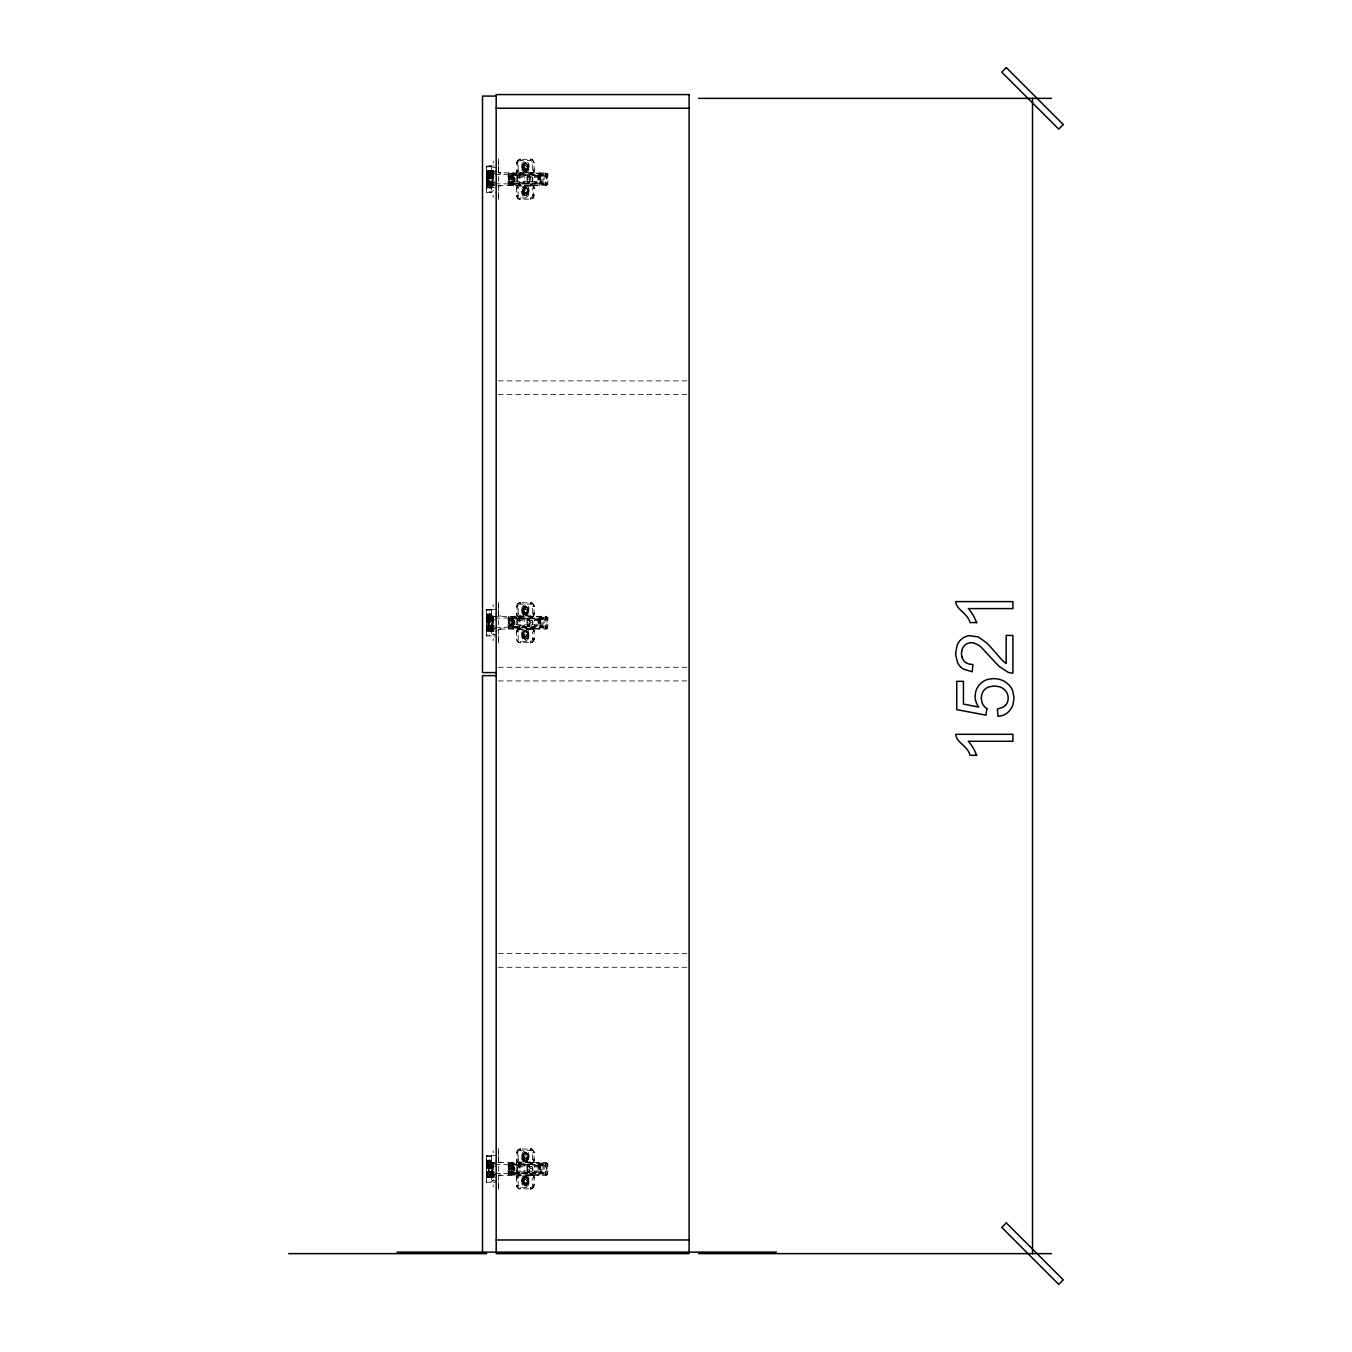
<?xml version="1.0" encoding="UTF-8"?>
<svg xmlns="http://www.w3.org/2000/svg" width="1352" height="1352" viewBox="0 0 1352 1352"><rect width="100%" height="100%" fill="white"/><g stroke="black" fill="none" stroke-linecap="round" stroke-linejoin="round"><path stroke-width="0.75" stroke-dasharray="5 3.75" d="M494.257 1174.871L487.345 1174.533L486.466 1170.545M486.466 1165.762L486.466 1164.444M494.257 628.612L487.345 628.274L486.466 624.269M486.466 619.503L486.466 618.185M494.257 185.173L487.345 184.852L486.466 180.847M486.466 176.081L486.466 174.746M489.475 1176.172L487.818 1176.172L487.683 1174.516M487.683 1171.153C488.748 1180.617 491.08 1166.556 489.17 1163.328L496.184 1163.328M487.683 1165.272L489.204 1163.328M494.257 1163.024L488.444 1163.024A2.231 1.893 0 0 0 486.585 1164.985L487.7 1162.906M489.475 629.897L487.818 629.897L487.683 628.241M487.683 624.894L488.63 628.19L496.184 628.308M487.683 618.996L489.204 617.053A1.741 1.453 -0.8 0 0 488.478 617.239L489.204 628.308L487.92 627.582M488.41 616.58A2.231 1.893 0 0 0 486.585 618.709L487.7 616.63M487.683 184.818C486.619 188.148 492.162 189.364 491.891 185.562M487.683 181.455L487.802 183.94L489.204 184.869M487.683 175.574L489.204 173.631A1.741 1.453 0 0 0 488.461 173.8L488.478 173.816M494.257 173.326L488.444 173.326A2.231 1.825 -7.3 0 0 486.585 175.287L488.68 171.67L497.215 171.586M489.593 1175.733L489.593 1174.871M489.593 1163.024L489.965 1160.219M489.593 629.457L489.593 628.612M489.593 616.563L489.542 613.943L487.717 616.039L487.7 629.897M489.593 185.562C491.621 189.432 487.649 188.3 489.999 185.376M489.593 172.904L489.593 172.042M490.353 172.887L490.353 185.613M490.353 616.326L490.353 629.035M490.353 1162.585L490.353 1175.311M492.145 1174.482L491.891 1168.956M492.145 628.207L491.891 622.68M492.145 184.785L491.891 179.258M493.041 1165.272L493.041 1163.43L493.041 1174.482M493.041 618.996L493.041 617.154L493.041 628.207M493.041 175.574L493.041 173.732L493.041 184.785M498.618 1182.172L498.567 1190.115L498.618 1174.499M498.618 1155.74L498.618 1163.413L498.618 1148.068M498.618 1154.912L498.618 1151.279M498.618 635.896L498.567 643.839L498.618 628.224M498.618 609.465L498.618 617.137L498.618 601.792M498.618 608.653L498.618 605.02M498.618 192.474L498.567 200.417L498.618 184.801M498.618 166.042L498.618 173.715L498.618 158.37M498.618 165.214L498.618 161.581M516.667 1179.265C515.061 1170.055 538.028 1172.86 532.671 1178.065A2.315 2.315 0 0 0 530.339 1175.75L520.469 1175.75A2.315 2.315 0 0 0 518.154 1178.065L518.154 1185.282A2.315 2.315 0 0 0 520.469 1187.597L530.339 1187.597A2.315 2.315 0 0 0 532.671 1185.282L532.671 1178.065M516.667 1153.814L517.275 1150.569L519.405 1148.98L531.928 1149.166L534.108 1152.073L534.141 1162.872L539.718 1162.872L540.986 1166.861L509.467 1166.861L509.467 1164.765L542.524 1164.579L542.524 1163.633M516.667 632.99C515.061 623.796 538.028 626.601 532.671 631.79A2.315 2.315 0 0 0 530.339 629.474L520.469 629.474A2.315 2.315 0 0 0 518.154 631.79L518.154 639.006A2.315 2.315 0 0 0 520.469 641.321L530.339 641.321A2.315 2.315 0 0 0 532.671 639.006L532.671 631.79M516.667 607.555L517.275 604.293L519.405 602.705L531.928 602.891L534.108 605.814L534.141 616.596L539.718 616.596L540.986 620.585L509.467 620.585L509.467 618.506L540.986 618.506M516.667 189.567C515.298 180.12 537.606 183.348 532.671 188.367A2.315 2.315 0 0 0 530.339 186.052L520.469 186.052A2.315 2.315 0 0 0 518.154 188.367L518.154 195.584A2.315 2.315 0 0 0 520.469 197.899L530.339 197.899A2.315 2.315 0 0 0 532.671 195.584L532.671 188.367M516.667 164.133L517.275 160.871L519.405 159.282L531.928 159.468L534.108 162.375L534.141 173.174L539.718 173.174L540.986 177.163L509.467 177.163L509.467 175.084L540.986 175.084M523.325 1182.78L524.103 1185.011L521.99 1183.372L521.99 1178.826A3.414 3.414 0 0 1 523.917 1175.75L523.849 1177.44M523.325 1179.417L524.711 1176.848M523.325 1158.478L523.782 1160.371L521.99 1159.07L521.99 1154.524A3.414 3.414 0 0 1 525.404 1151.093A3.414 3.414 0 0 1 528.835 1154.524L528.835 1159.07A3.414 3.414 0 0 1 526.908 1162.145L526.367 1161.03M523.325 1155.115L524.677 1152.563M523.325 636.522L524.103 638.752L521.99 637.113L521.99 632.55A3.414 3.414 0 0 1 523.917 629.474L523.849 631.164M523.325 633.158L523.359 632.144M523.325 612.202L523.782 614.112L521.99 612.811L521.99 608.248A3.414 3.414 0 0 1 525.404 604.834A3.414 3.414 0 0 1 528.835 608.248L528.835 612.811A3.414 3.414 0 0 1 526.908 615.887L526.367 614.771M523.325 608.839L523.359 607.842M523.325 193.082L524.677 195.634M523.325 189.719L523.782 187.827L523.325 190.328M523.325 168.78L524.677 171.332L523.849 170.758M523.325 165.417L524.103 163.186L523.325 166.009M527.5 1182.78L525.81 1185.434L523.359 1183.794M527.5 1179.417L526.097 1176.848L527.5 1180.009M527.5 1158.478L526.097 1161.047L523.359 1159.475M527.5 1155.115C524.779 1151.143 526.401 1151.786 527.5 1155.707M527.5 636.522L527.263 638.076L528.835 637.113L528.835 632.55A3.414 3.414 0 0 0 526.908 629.474L526.351 630.623M527.5 633.158L526.097 630.59L527.5 633.75M527.5 612.202C528.683 614.247 523.934 615.346 526.215 614.737M527.5 608.839L526.705 606.609L527.5 609.448M527.5 193.082C526.57 196.277 524.153 196.141 528.835 193.691L528.835 189.128A3.414 3.414 0 0 0 526.908 186.052L526.367 187.167M527.5 189.719L526.097 187.151L523.359 188.722M527.5 168.78L526.097 171.349L528.835 169.372L528.835 164.826A3.414 3.414 0 0 0 525.404 161.412A3.414 3.414 0 0 0 521.99 164.826L521.99 169.372A3.414 3.414 0 0 0 523.917 172.448L524.711 171.349M527.5 165.417L525.81 162.781L523.359 164.42M534.141 1184.082L533.55 1187.326L531.42 1188.915L518.898 1188.729L516.717 1185.822L516.667 1174.263L513.642 1174.263M518.154 1159.83L518.154 1152.614A2.315 2.315 0 0 1 520.469 1150.298L530.339 1150.298A2.315 2.315 0 0 1 532.671 1152.614L532.671 1159.83A2.315 2.315 0 0 1 530.339 1162.145L520.469 1162.145A2.315 2.315 0 0 1 518.154 1159.83C513.473 1165.002 535.493 1167.993 534.141 1158.63M534.141 637.806L533.55 641.068L531.42 642.656L518.898 642.47L516.717 639.547L516.667 628.004L513.642 628.004M518.154 613.571L518.154 606.355A2.315 2.315 0 0 1 520.469 604.04L530.339 604.04A2.315 2.315 0 0 1 532.671 606.355L532.671 613.571A2.315 2.315 0 0 1 530.339 615.887L520.469 615.887A2.315 2.315 0 0 1 518.154 613.571C513.49 618.793 535.493 621.717 534.141 612.371M534.141 194.384L533.55 197.645L531.42 199.234L518.898 199.031L516.717 196.124L516.667 184.565L513.642 184.565M518.154 170.132L518.154 162.916A2.315 2.315 0 0 1 520.469 160.601L530.339 160.601A2.315 2.315 0 0 1 532.671 162.916L532.671 170.132A2.315 2.315 0 0 1 530.339 172.448L520.469 172.448A2.315 2.315 0 0 1 518.154 170.132C513.337 175.253 535.51 178.329 534.141 168.932M538.012 1165.12L538.012 1173.13M538.012 618.844L538.012 626.855M538.012 175.422L538.012 183.433M538.755 1166.032L538.755 1164.579L538.755 1173.316L542.524 1173.316L542.524 1174.263M538.755 619.774L538.755 618.32L542.524 618.32L542.524 617.357M538.755 176.335L538.755 174.881L542.524 174.881L542.524 173.935M546.715 185.224L490.1 185.562M498.364 1175.311L546.715 1175.311L546.715 1173.181M546.715 626.922L546.715 629.035L498.364 629.035M546.715 183.5L546.715 185.613L546.715 172.887L498.364 172.887M546.715 1173.874L546.715 1174.922M547.78 1165.407L547.78 1163.633L547.78 1174.263M547.78 619.132L547.78 617.357L547.78 628.004M547.78 175.709L547.78 173.935L547.78 184.565M546.715 628.849L546.715 616.326L490.1 616.377L490.928 614.788L489.796 614.011L489.204 630.353L497.215 630.353M487.7 1176.172C485.622 1179.704 486.382 1151.397 491.891 1162.652M493.429 177.856L493.463 176.487L493.463 182.03L493.429 180.644M493.429 621.295L493.463 619.909L493.463 625.452L493.429 624.066M493.429 1167.553L493.463 1166.168L493.463 1171.728L493.429 1170.342M491.875 175.76L491.79 173.631L493.024 174.645M490.015 626.179L490.015 628.308L489.999 617.053M490.015 1172.438L490.015 1174.567L489.999 1163.328M493.024 1173.57L491.739 1174.601L491.875 1172.438M523.697 167.107L525.218 165.4L527.077 166.719A1.707 1.707 0 0 1 527.077 167.479L525.793 167.479L525.793 168.763A1.707 1.707 0 0 1 525.032 168.763L525.032 167.479L523.714 167.293M523.697 610.529L525.218 608.822L527.077 610.141A1.707 1.707 0 0 1 527.077 610.901L525.793 610.901L525.793 612.186A1.707 1.707 0 0 1 525.032 612.186L523.714 610.327M523.697 1181.192L525.151 1179.417L527.077 1180.718A1.707 1.707 0 0 1 527.077 1181.479L525.793 1181.479L525.793 1182.763A1.707 1.707 0 0 1 525.032 1182.763L523.714 1180.904M490.015 173.326L491.029 170.808L493.429 170.521M491.824 174.695L491.875 173.631L491.891 184.869L493.024 183.872M491.891 173.326C492.246 167.665 491.672 175.506 493.277 170.521M493.429 631.401L491.029 631.114L490.015 628.612M489.999 1175.057L491.029 1177.389L493.429 1177.677M521.804 167.107C531.15 153.08 529.68 181.371 522.176 167.107M521.804 191.409C531.252 177.399 529.578 205.673 522.176 191.409M522.193 612.169C524.475 595.117 535.696 621.954 521.99 611.679M522.193 636.471C524.475 619.419 535.696 646.256 521.99 635.981M528.632 1155.166C526.165 1172.268 515.349 1145.262 528.835 1155.639M521.804 1181.107C530.964 1167.097 529.747 1195.354 522.176 1181.107M494.257 187.387L488.444 187.387L488.444 171.129L486.466 173.107A2.129 1.859 -6.4 0 1 488.427 171.062L494.257 171.129M518.154 188.367L516.751 187.624M494.257 630.809L488.444 630.809L488.444 614.552L486.466 616.529A2.129 1.859 -6.4 0 1 488.427 614.484L494.257 614.552M534.074 170.876L532.671 170.132M518.154 631.79L516.734 631.79L517.596 629.305M532.671 613.571L534.074 613.571L533.499 615.684M494.257 1177.068L488.444 1177.068L488.444 1160.827L486.466 1162.788A2.129 1.859 -6.4 0 1 488.427 1160.76L494.257 1160.827M518.154 1178.065L516.734 1178.065L517.596 1175.581M532.671 1159.83L534.074 1159.83L533.499 1161.943M489.475 1162.652C484.219 1163.176 492.821 1158.478 493.21 1161.284M486.517 618.287L486.94 617.442A2.501 2.096 0 0 1 487.362 617.036A2.011 1.994 90 0 1 488.444 616.749C482.732 620.483 491.57 613.2 494.257 616.749M523.376 607.792L523.325 609.448M523.376 632.094L523.325 633.75M528.835 612.811L526.57 614.535M523.376 1154.016L523.325 1155.707M524.255 1177.085L523.325 1180.009M528.835 1159.07L526.57 1160.81M526.351 1176.899L526.908 1175.75A3.414 3.414 0 0 1 528.835 1178.826L528.835 1183.372L527.348 1184.183M488.004 174.205L488.697 184.785L487.683 183.348M487.683 618.574L488.478 617.239M487.683 1164.849L488.613 1163.447L489.204 1174.567A1.741 1.453 0 0 1 488.461 1174.398L489.204 1174.567M488.478 171.755A1.741 1.453 -0.8 0 1 489.187 171.501C485.368 172.245 490.522 178.227 489.204 186.931L493.21 186.931M487.683 175.152L487.92 184.159M488.461 1161.436A1.741 1.453 0.8 0 1 489.187 1161.199C486.416 1160.489 489.475 1168.28 489.204 1176.612L497.215 1176.612M493.277 631.418L493.48 629.119M486.619 174.543L488.444 173.326A2.011 1.994 -90 0 0 487.396 173.631L486.517 174.864L486.94 174.019A2.501 2.096 -0.1 0 1 487.362 173.614L487.683 173.478M523.748 191.021L525.032 193.066L527.077 191.781A1.707 1.707 0 0 0 527.077 191.021L525.793 191.021L525.793 189.736A1.707 1.707 0 0 0 525.032 189.736L525.032 191.021L523.748 191.021A1.707 1.707 0 0 0 523.748 191.781M488.292 1163.024L486.466 1165.002L488.444 1163.024A2.011 1.994 90 0 0 487.396 1163.328L486.534 1163.328M487.683 1162.788L489.204 1161.284M523.748 634.46L525.793 636.505L527.111 634.832L525.793 633.158A1.707 1.707 0 0 0 525.032 633.158L525.032 634.46L523.748 634.46A1.707 1.707 0 0 0 523.748 635.22M523.748 1156.416L525.032 1158.461L527.077 1157.177A1.707 1.707 0 0 0 527.077 1156.416L525.793 1156.416L525.793 1155.132A1.707 1.707 0 0 0 525.032 1155.132L525.032 1156.416L523.748 1156.416A1.707 1.707 0 0 0 523.748 1157.177M527.432 194.181L526.604 195.398L527.348 194.485M521.838 609.955L522.193 608.89M521.838 634.274L522.193 633.192M521.838 1180.533L522.193 1179.468M528.97 1157.363L528.632 1158.427M528.97 1181.665L528.632 1182.746M486.619 1164.241L486.94 1163.7A2.501 2.096 0 0 1 487.362 1163.312L494.055 1163.43M486.5 172.701L487.176 171.586A1.977 1.977 0 0 1 488.444 171.129M486.5 616.14L487.176 615.008A1.977 1.977 0 0 1 488.444 614.552M486.5 1162.399L487.176 1161.284A1.977 1.977 0 0 1 488.444 1160.827M527.348 637.907L525.151 639.192L523.359 637.519M509.197 178.143L509.67 177.349M514.774 180.374L514.639 180.644M517.309 604.243L516.667 617.357L513.642 617.357M517.596 1150.129L516.667 1163.633L513.642 1163.633M490.827 1161.655C487.582 1159.577 490.708 1162.145 489.999 1163.024M492.618 1177.305C492.179 1173.604 490.252 1179.028 493.497 1177.389M487.92 617.779L487.683 626.787M487.92 1164.038L488.478 1174.381M489.542 613.943L488.765 615.38L490.286 615.819M490.168 1161.655L489.542 1160.202M517.309 160.82L516.667 173.935L513.642 173.935M533.499 197.696L534.141 185.325L539.718 185.325L540.986 181.337L509.467 181.337L509.467 183.433L540.986 183.433M523.528 163.913L525.658 162.747M523.528 188.215L524.103 187.506M491.537 629.812C492.905 633.75 491.537 628.004 492.922 629.728M524.255 630.809L523.477 631.756L524.711 630.59M491.891 1175.26L493.395 1175.784L493.277 1177.693M490.134 615.836C489.103 615.87 485.385 614.957 493.21 615.008M523.477 607.454L524.677 606.288M517.596 603.871L520.469 602.553A3.802 3.802 0 0 0 516.667 606.355L518.154 606.355M533.212 616.056L532.401 616.765M533.212 1162.314L532.401 1163.024M491.537 1176.088L492.855 1176.088M517.275 160.871L520.469 159.13A3.802 3.802 0 0 0 516.667 162.916L518.154 162.916M517.275 186.322L520.469 184.565L520.469 186.052M533.55 172.194L532.84 173.005M533.55 197.645L530.339 199.386L530.339 197.899M517.275 629.745L518.424 628.596M517.275 1150.569L520.469 1148.828A3.802 3.802 0 0 0 516.667 1152.614L518.154 1152.614M517.275 1176.003L518.424 1174.871M488.461 615.177A1.741 1.453 0.8 0 1 489.187 614.923L487.683 616.529L489.475 616.377M523.849 606.862L525.877 606.22L527.466 607.842M523.849 1153.138L525.81 1152.462M526.722 171.011C528.97 168.189 525.049 173.546 523.782 170.673M523.782 631.249C525.032 628.274 528.987 633.767 526.722 630.928M523.782 1177.524C525.032 1174.533 528.987 1180.043 526.722 1177.186M509.873 620.534L513.659 620.162L511.749 619.672M486.94 174.019L487.362 184.785L488.444 185.173A2.231 1.893 0 0 1 486.585 183.213L488.292 185.173M486.94 617.442L487.362 628.207L488.444 628.612A2.231 1.825 7.3 0 1 486.585 626.652L488.444 628.612A2.011 1.994 90 0 1 487.396 628.308L486.619 629.593L488.444 630.809A2.129 1.859 6.4 0 1 486.551 628.832L487.041 630.235M486.94 1163.7L487.396 1174.482L488.444 1174.871A2.231 1.825 7.3 0 1 486.585 1172.911L488.444 1174.871A2.011 1.994 90 0 1 487.396 1174.567L486.517 1173.333L486.94 1174.195A2.501 2.096 0.1 0 0 487.362 1174.584L486.94 1174.195M493.024 627.294L491.824 628.274L491.875 626.179M524.255 606.507L527.348 607.454M524.255 1152.783L524.998 1152.462M532.401 642.2L534.074 639.75L534.141 628.764L539.718 628.764L540.986 624.776L509.467 624.776L509.467 626.855L542.524 627.041L542.524 628.004M532.401 1188.476L534.074 1186.025L534.141 1175.023L539.718 1175.023L540.986 1171.035L509.467 1171.035L509.467 1173.13L540.986 1173.13M510.363 1166.421L513.659 1166.438L511.749 1165.931M532.451 173.293L530.339 173.935L530.339 172.448M532.451 642.166L530.339 642.808L530.339 641.321M532.451 1188.442L530.339 1189.084A3.802 3.802 0 0 0 534.141 1185.282L532.671 1185.282M526.148 171.332L524.61 171.315M524.948 162.781L525.877 162.781M525.81 195.736L523.849 195.077M523.477 637.907L525.658 639.192M521.99 1159.07A3.414 3.414 0 0 0 523.917 1162.145L523.934 1160.557L526.215 1160.996M523.477 1184.183L525.658 1185.451M524.61 630.623L526.215 630.623M524.61 1176.899L526.215 1176.899M524.948 606.22L525.877 606.22M524.948 630.522L525.641 630.471M525.81 639.158L524.998 639.158M525.81 1161.114L525.168 1161.148M524.948 1176.781L525.641 1176.747M525.81 1185.434L524.998 1185.434M526.215 187.201L523.917 186.052A3.414 3.414 0 0 0 521.99 189.128L521.99 193.691A3.414 3.414 0 0 0 525.404 197.105A3.414 3.414 0 0 0 528.835 193.691M487.007 175.354L494.257 175.253M487.007 618.777L494.257 618.675M487.007 1165.052L494.257 1164.951M525.641 171.451L524.998 171.434M525.168 187.049L525.877 187.1M487.024 175.878L494.257 175.811M487.024 619.317L494.257 619.233M487.024 1165.576L494.257 1165.492M529.494 181.692L529.443 181.692A2.467 2.467 0 0 0 530.187 181.692L530.187 181.692A2.467 2.467 0 0 1 529.494 181.692L529.443 179.63L527.381 179.63A2.467 2.467 0 0 1 527.381 178.87L529.494 178.87L529.747 176.791L530.254 178.87L532.299 178.87A2.467 2.467 0 0 1 532.316 179.63L530.187 179.63L530.018 181.709M512.391 622.309L512.323 620.247A2.467 2.467 0 0 0 511.58 620.247L512.391 620.247M529.494 625.114L529.443 625.114A2.467 2.467 0 0 0 530.187 625.114L530.187 625.114A2.467 2.467 0 0 1 529.494 625.114L529.443 623.052L527.381 623.052A2.467 2.467 0 0 1 527.381 622.292L529.494 622.309L529.866 620.213L530.187 622.309L532.299 622.309A2.467 2.467 0 0 1 532.316 623.069L530.187 623.052L529.747 625.148M512.391 623.052L512.391 625.114M512.154 625.148L512.34 625.114A2.467 2.467 0 0 1 511.58 625.114L511.631 623.052L509.518 623.052A2.467 2.467 0 0 1 509.518 622.292L511.631 622.309L511.58 620.247M512.323 1168.567L514.436 1168.567A2.467 2.467 0 0 1 514.385 1169.328L512.323 1169.328L512.138 1171.407L511.58 1169.328L509.518 1169.328A2.467 2.467 0 0 1 509.518 1168.567L511.631 1168.567L512.391 1166.506M512.154 1166.489L512.205 1166.489A2.467 2.467 0 0 0 511.58 1166.523L512.391 1168.567M529.494 1166.506L530.187 1168.567L532.299 1168.567A2.467 2.467 0 0 1 532.316 1169.328L530.187 1169.328L530.254 1171.39A2.467 2.467 0 0 1 529.494 1171.373L529.443 1169.328L527.381 1169.328A2.467 2.467 0 0 1 527.381 1168.567L529.494 1168.567L529.494 1166.506A2.467 2.467 0 0 1 530.187 1166.523A2.467 2.467 0 0 0 529.494 1166.523L530.018 1166.489M512.154 1171.407L512.205 1171.407A2.467 2.467 0 0 1 511.58 1171.373L512.34 1171.39M525.81 614.856L523.359 613.216M530.339 615.887L531.082 617.289M519.726 628.072L520.469 629.474M530.339 1162.145L531.082 1163.565M519.726 1174.33L520.469 1175.75M493.598 172.38L491.925 172.701M488.545 175.354L493.21 175.321M486.534 166.904L491.351 166.651A18.404 10.562 90 0 1 492.5 167.31A6.405 3.667 90 0 1 493.565 168.375M486.534 610.327L491.351 610.073A18.404 10.562 90 0 1 492.5 610.732A6.523 3.752 -90 0 1 493.565 611.797M486.534 1156.585L491.351 1156.349A18.404 10.562 90 0 1 492.5 1157.008A6.523 3.752 -90 0 1 493.565 1158.072M529.883 176.791L529.68 176.791A2.467 2.467 0 0 1 530.254 176.825A2.467 2.467 0 0 0 529.443 176.825L529.494 176.808M491.368 166.042L486.534 166.059L486.534 192.474L491.368 192.474M491.368 609.465L486.534 609.482L486.534 635.896L491.368 635.896M491.368 1155.723L486.534 1155.757L486.534 1182.172L491.368 1182.172M518.83 618.506L514.47 618.523L514.47 616.326M518.83 1164.765L514.47 1164.782L514.47 1162.585M532.671 162.916L534.074 162.189L532.401 159.722M521.99 164.826L523.224 164.826A2.096 2.096 0 0 1 525.404 162.73A2.096 2.096 0 0 1 527.5 164.826L528.835 164.826M494.207 165.958L486.314 165.958L486.314 192.542L496.184 192.542M528.632 167.107A3.228 3.228 0 0 0 523.799 164.302A3.228 3.228 0 0 0 523.799 169.896A3.228 3.228 0 0 0 528.632 167.107L529.021 167.107A3.6 3.6 0 0 0 523.613 163.981A3.6 3.6 0 0 0 523.613 170.234A3.6 3.6 0 0 0 529.021 167.107M492.5 167.31L496.184 167.31M521.99 169.372L523.224 169.372A2.096 2.096 0 0 0 525.404 171.467A2.096 2.096 0 0 0 527.5 169.372M486.534 170.589L496.184 170.589M492.618 170.91L493.497 170.808M489.475 172.042L487.818 172.042L487.7 185.562L489.204 186.931A1.741 1.453 -0.8 0 1 488.461 186.762L487.751 185.883L488.478 186.745M491.537 172.126L492.922 172.211M498.533 172.515L500.95 172.515M533.871 172.515L531.302 172.887M490.117 172.955L495.998 172.887M493.497 173.09L491.57 172.887M486.534 173.631L496.184 173.631M547.644 173.935L542.304 173.935L542.304 174.881M495.085 174.645L546.715 174.645M519.506 175.084L514.47 175.084L514.47 172.887M546.715 175.473L508.098 175.473L508.098 183.027L546.715 183.027M538.028 176.199L534.513 176.199L534.513 182.3L538.028 182.3M541.628 176.199L543.031 176.199M545.515 176.199L544.112 176.199L544.112 182.3L545.515 182.3M493.987 176.487L491.3 176.487L491.418 182.03L496.184 182.03M512.323 178.87L514.436 178.87A2.467 2.467 0 0 1 514.385 179.63L512.323 179.63L511.884 181.726L511.631 179.63L509.518 179.63A2.467 2.467 0 0 1 509.518 178.87L511.631 178.87L511.631 176.808A2.467 2.467 0 0 1 512.323 176.825L512.391 176.808M508.943 179.258L508.994 179.258A3.025 3.025 90 0 1 511.952 176.233A3.025 3.025 90 0 1 514.977 179.258L515.028 179.258M524.238 182.317L517.022 182.317L517.022 176.199L524.238 176.199L524.187 182.317M541.628 182.3L543.031 182.3L543.014 176.199M494.257 182.706L487.024 182.621M493.21 183.179L488.647 183.162M494.257 183.247L487.007 183.162M519.506 183.433L514.47 183.416L514.47 185.613M495.085 183.872L546.715 183.872M547.644 184.565L542.304 184.565L542.304 183.619M496.184 184.869L486.534 184.869L488.444 187.387A2.129 1.859 6.4 0 1 486.551 185.41L487.176 186.931A1.977 1.977 0 0 0 488.444 187.387M489.475 185.562L487.683 185.562L488.123 186.475M491.925 185.799L493.497 185.799M498.533 186.001L500.95 186.001M533.871 186.001L531.302 185.613M486.534 186.931L487.176 184.869M486.534 187.911L496.184 187.911M521.99 189.128L523.224 189.128A2.096 2.096 0 0 1 525.404 187.032A2.096 2.096 0 0 1 527.5 189.128L528.835 189.128M528.632 191.409A3.228 3.228 0 0 0 523.799 188.604A3.228 3.228 0 0 0 523.799 194.198A3.228 3.228 0 0 0 528.632 191.409L529.021 191.409A3.6 3.6 0 0 1 523.613 194.536A3.6 3.6 0 0 1 523.613 188.283A3.6 3.6 0 0 1 529.021 191.409M521.99 193.691L523.224 193.691A2.096 2.096 0 0 0 525.404 195.77A2.096 2.096 0 0 0 527.5 193.691M517.596 198.068L516.667 195.584L518.154 195.584M532.671 195.584L534.074 195.584A3.802 3.802 0 0 1 530.339 199.386M498.28 380.909L686.833 380.909M498.28 394.581L686.833 394.581M532.671 606.355L534.074 606.355L533.499 604.243M521.99 608.248L523.224 608.248A2.096 2.096 0 0 1 525.404 606.152A2.096 2.096 0 0 1 527.5 608.248L528.835 608.248M496.184 609.397L486.314 609.397L486.314 635.964L496.184 635.964M486.534 614.028L496.184 614.028M498.533 615.937L500.95 615.937M533.871 615.937L531.302 616.326M493.497 616.512L491.57 616.326M486.534 617.053L496.184 617.053M547.644 617.357L542.304 617.357L542.304 618.32M495.085 618.067L546.715 618.067M546.715 618.895L508.098 618.895L508.098 626.466L546.715 626.466M490.117 619.182L491.773 619.182M538.028 619.638L534.513 619.638L534.513 625.722L538.028 625.722M541.628 619.638L543.031 619.638M545.515 619.638L544.112 619.638L544.129 625.722L545.515 625.722M496.184 619.909L491.3 619.909L491.418 625.452L493.987 625.452M529.443 620.247L529.494 620.247A2.467 2.467 0 0 1 530.187 620.247A2.467 2.467 0 0 0 529.494 620.247L530.018 620.213M512.323 622.309L514.436 622.309A2.467 2.467 0 0 1 514.385 623.069L512.323 623.052M524.238 625.739L517.022 625.739L517.022 619.622L524.238 619.622L524.187 625.739M541.628 625.722L543.031 625.722L543.014 619.638M494.257 626.128L487.024 626.044M494.257 626.686L487.007 626.584M495.085 627.294L546.715 627.294M494.055 628.207C492.55 630.336 484.168 625.959 487.396 628.308A2.501 2.096 0.1 0 1 486.973 627.953M547.644 628.004L542.304 628.004L542.304 627.041M490.117 628.984L495.998 629.035M491.891 628.984L493.497 629.238M498.533 629.424L500.95 629.424M533.871 629.424L531.302 629.035M486.534 630.353L487.176 630.353A1.977 1.977 0 0 0 488.444 630.809M492.567 631.13L493.497 631.13M486.534 631.333L496.184 631.333M521.99 632.55L523.224 632.55A2.096 2.096 0 0 1 525.404 630.471A2.096 2.096 0 0 1 527.5 632.55L528.835 632.55M491.351 628.612L491.351 635.288A18.404 10.562 -90 0 0 492.5 634.629L496.184 634.629M528.632 634.832A3.228 3.228 0 0 0 523.799 632.043A3.228 3.228 0 0 0 523.799 637.637A3.228 3.228 0 0 0 528.632 634.832L529.021 634.832M520.469 641.321L520.469 642.741L517.782 641.693L516.667 639.006L518.154 639.006M532.671 639.006L534.074 639.006A3.802 3.802 0 0 1 530.339 642.808M498.28 667.263L686.833 667.263M498.28 680.935L686.833 680.935M498.28 953.616L686.833 953.616M498.28 967.288L686.833 967.288M532.671 1152.614L534.074 1152.614L533.499 1150.501M521.99 1154.524L523.224 1154.524A2.096 2.096 0 0 1 525.404 1152.428A2.096 2.096 0 0 1 527.5 1154.524L528.835 1154.524M496.184 1155.656L486.314 1155.656L486.314 1182.239L496.184 1182.239M528.632 1156.788A3.228 3.228 0 0 0 523.799 1154A3.228 3.228 0 0 0 523.799 1159.593A3.228 3.228 0 0 0 528.632 1156.788L529.021 1156.788M486.534 1160.286L496.184 1160.286M498.533 1162.213L500.95 1162.213M533.871 1162.213L531.302 1162.585M491.925 1162.399L493.497 1162.399M490.1 1162.652L546.715 1162.585L546.715 1175.311M547.644 1163.633L542.304 1163.633L542.304 1164.579M495.085 1164.342L546.715 1164.342M546.715 1165.17L508.098 1165.17L508.098 1172.725L546.715 1172.725M524.238 1165.897L517.022 1165.897L517.022 1171.998L524.238 1171.998L524.187 1165.897M538.028 1165.897L534.513 1165.897L534.513 1171.998L538.028 1171.998M541.628 1165.897L543.031 1165.897L543.014 1171.998M545.515 1165.897L544.112 1165.897L544.129 1171.998L545.515 1171.998M496.184 1166.168L491.3 1166.168L491.418 1171.728L493.987 1171.728M529.443 1171.39L529.494 1171.39A2.467 2.467 0 0 0 530.187 1171.373M541.628 1171.998L543.031 1171.998M494.257 1172.404L487.024 1172.319M494.257 1172.944L487.007 1172.843M495.085 1173.57L546.715 1173.57M547.644 1174.263L542.304 1174.263L542.304 1173.316M496.184 1174.567L486.534 1174.567L488.444 1177.068A2.129 1.859 6.4 0 1 486.551 1175.108L487.041 1176.493M493.497 1175.125L491.57 1175.311M490.117 1175.26L495.998 1175.311M491.925 1175.496L493.598 1175.834M498.533 1175.682L500.95 1175.682M533.871 1175.682L531.302 1175.311M486.534 1176.612L487.176 1176.612A1.977 1.977 0 0 0 488.444 1177.068M486.534 1177.609L496.184 1177.609M521.99 1178.826L523.224 1178.826A2.096 2.096 0 0 1 525.404 1176.73A2.096 2.096 0 0 1 527.5 1178.826L528.835 1178.826M491.046 1181.53L491.351 1181.547A18.404 10.562 -90 0 0 492.5 1180.888L496.184 1180.888M528.632 1181.107A3.228 3.228 0 0 0 523.799 1178.302A3.228 3.228 0 0 0 523.799 1183.896A3.228 3.228 0 0 0 528.632 1181.107L529.021 1181.107M516.667 1185.282A3.802 3.802 0 0 0 520.469 1189.084L517.275 1187.326L516.667 1185.282L518.154 1185.282M519.168 626.855L514.47 626.838L514.47 629.035M518.83 1173.13L517.816 1173.13M493.565 190.142A6.523 3.752 90 0 1 492.5 191.19A18.404 10.562 -90 0 1 491.351 191.849L486.534 191.612M489.83 635.203L488.934 635.17M511.749 182.266L513.659 181.776L511.174 182.165M487.43 635.085L486.534 635.034M512.34 176.808L512.391 178.87M493.598 629.559L491.976 629.407M519.726 173.867L520.469 172.448M530.339 186.052L531.082 184.649M520.469 197.899L519.726 199.302L517.309 197.696M520.469 615.887L520.469 617.289L518.357 616.732M530.339 629.474L530.339 628.055L532.451 628.629M520.469 1162.145L520.469 1163.565L517.985 1162.703M530.339 1175.75L530.339 1174.33L532.451 1174.905M525.151 614.873L523.934 614.281L523.917 615.887A3.414 3.414 0 0 1 521.99 612.811M490.151 613.943L491.891 616.377M524.221 195.398L525.151 195.753M488.478 628.122L488.511 628.139A1.741 1.453 0 0 0 489.187 628.393M488.427 630.133L489.204 630.353A1.741 1.453 0.8 0 1 488.478 630.184L488.123 629.914M488.427 1176.409L489.204 1176.612A1.741 1.453 0.8 0 1 488.478 1176.443L488.123 1176.172M532.451 159.773L530.339 159.13A3.802 3.802 0 0 1 534.141 162.916M518.357 1162.99L517.309 1161.943M517.985 616.428L517.309 615.684M532.84 628.917L533.55 629.745M532.84 1175.192L533.55 1176.003M491.756 617.036L493.024 618.067M491.756 1163.295L493.024 1164.342M518.424 173.326L516.667 170.132A3.802 3.802 0 0 0 520.469 173.935M532.401 185.173L533.212 185.883M524.221 171.096L523.359 169.794M526.604 187.404L527.5 190.328M486.957 184.531A2.501 2.096 0 0 0 487.362 184.886L486.5 183.585L487.396 184.869A2.011 1.994 -90 0 0 488.444 185.173M488.004 1173.992L487.683 1173.046M486.838 629.998L487.176 628.308M486.838 1176.257L487.176 1174.567M509.873 624.827L509.332 624.066A3.025 3.025 -90 0 1 512.239 619.672A3.025 3.025 -90 0 1 514.436 624.421A3.025 3.025 -90 0 1 509.214 623.948M509.873 1171.086L509.332 1170.342A3.025 3.025 -90 0 1 512.239 1165.931A3.025 3.025 -90 0 1 514.436 1170.697A3.025 3.025 -90 0 1 509.214 1170.224M509.67 624.59L509.197 623.796M509.67 1170.849L509.197 1170.072M533.55 604.293L530.339 602.553A3.802 3.802 0 0 1 534.141 606.355M533.55 1150.569L530.339 1148.828A3.802 3.802 0 0 1 534.141 1152.614M527.348 1153.712L526.705 1152.884L527.466 1154.101M533.499 186.255L534.141 188.367A3.802 3.802 0 0 0 530.339 184.565M514.639 621.295L514.774 621.565M514.639 1167.553L514.774 1167.841M526.351 171.298L526.908 172.448A3.414 3.414 0 0 0 528.835 169.372M527.348 164.031L527.5 166.009M528.632 165.468L528.97 166.533M522.193 168.746L521.838 167.665M528.632 189.77L528.97 190.835M486.5 185.799L486.635 186.187A2.501 2.096 0.2 0 1 486.483 185.41L486.619 186.17M486.5 629.221L486.635 629.61A2.501 2.096 0.1 0 1 486.483 628.832L486.619 629.593M486.5 1175.496L486.635 1175.885A2.501 2.096 0.1 0 1 486.483 1175.108L486.619 1175.851M534.074 631.046L534.141 631.79A3.802 3.802 0 0 0 530.339 628.004M516.751 614.315L516.667 613.571A3.802 3.802 0 0 0 520.469 617.357M534.074 1177.322L534.141 1178.065A3.802 3.802 0 0 0 530.339 1174.263M516.751 1160.574L516.667 1159.83A3.802 3.802 0 0 0 520.469 1163.633M491.824 627.243L491.875 628.308L491.891 617.053M491.824 1173.502L491.875 1174.567M490.015 175.76L490.015 173.631L489.999 184.869M546.715 173.411L546.715 174.323M546.715 616.715L546.715 617.746M546.715 1164.021L546.715 1163.092M546.968 173.935L547.07 184.565M546.968 617.357L547.07 628.004M546.968 1163.633L547.07 1174.263M545.6 172.887L545.6 185.613M545.6 616.326L545.6 629.035M545.6 1162.585L545.6 1175.311M542.524 184.565L542.524 183.619L538.755 183.619L538.755 174.881M540.749 174.881L540.749 183.619M540.749 618.32L540.749 627.041M540.749 1164.579L540.749 1173.316M540.31 174.881L540.31 183.619M540.31 618.32L540.31 627.041M540.31 1164.579L540.31 1173.316M539.837 175.084L539.837 177.163M539.837 181.337L539.837 183.433M539.837 618.506L539.837 620.585M539.837 624.776L539.837 626.855M539.837 1164.765L539.837 1166.861M539.837 1171.035L539.837 1173.13M539.465 174.881L539.549 183.619M539.465 618.32L539.549 627.041M539.465 1164.579L539.549 1173.316M538.789 618.32L538.755 627.041M532.62 172.887L532.62 175.084M532.62 177.163L532.62 181.337M532.62 183.433L532.62 185.613M532.62 616.326L532.62 618.506M532.62 620.585L532.62 624.776M532.62 626.855L532.62 629.035M532.62 1162.585L532.62 1164.765M532.62 1166.861L532.62 1171.035M532.62 1173.13L532.62 1175.311M530.339 159.198L530.339 160.601M530.339 602.62L530.339 604.04M530.339 1148.879L530.339 1150.298M530.339 1187.597L530.339 1189.016M527.871 175.084L527.871 177.163M527.871 181.337L527.871 183.433M527.871 618.506L527.871 620.585M527.871 624.776L527.871 626.855M527.871 1164.765L527.871 1166.861M527.871 1171.035L527.871 1173.13M527.669 175.084L527.669 177.163M527.669 181.337L527.669 183.433M527.669 618.506L527.669 620.585M527.669 624.776L527.669 626.855M527.669 1164.765L527.669 1166.861M527.669 1171.035L527.669 1173.13M520.469 159.198L520.469 160.601M520.469 602.62L520.469 604.04M520.469 1148.879L520.469 1150.298M520.469 1187.597L520.469 1189.016M519.962 173.512L519.962 184.987M519.962 616.951L519.962 628.41M519.962 1163.21L519.962 1174.685M518.914 173.512L518.914 184.987M518.914 616.951L518.914 628.41M518.914 1163.21L518.914 1174.685M517.089 176.199L517.089 182.317M517.089 619.622L517.089 625.739M517.089 1165.897L517.089 1171.998M514.47 177.163L514.47 181.337M514.47 620.585L514.47 624.776M514.47 1166.861L514.47 1171.035M514.47 1173.113L514.47 1175.311M513.659 175.439L513.659 173.512L513.659 184.987M513.659 1172.775L513.659 1174.685L513.659 1163.21M513.659 616.951L513.659 628.41M513.287 172.887L513.287 175.084M513.287 177.163L513.287 181.337M513.287 183.433L513.287 185.613M513.287 616.326L513.287 618.506M513.287 620.585L513.287 624.776M513.287 626.855L513.287 629.035M513.287 1162.585L513.287 1164.765M513.287 1166.861L513.287 1171.035M513.287 1173.13L513.287 1175.311M512.864 173.512L512.864 184.987M512.864 616.951L512.864 628.41M512.864 1163.21L512.864 1174.685M512.138 172.887L512.138 175.084M512.138 177.163L512.138 181.337M512.138 183.433L512.138 185.613M512.138 616.326L512.138 618.506M512.138 620.585L512.138 624.776M512.138 626.855L512.138 629.035M512.138 1162.585L512.138 1164.765M512.138 1166.861L512.138 1171.035M512.138 1173.13L512.138 1175.311M511.935 173.512L511.935 184.987M511.935 616.951L511.935 628.41M511.935 1163.21L511.935 1174.685M511.208 175.084L511.208 177.163M511.208 181.337L511.208 183.433M511.208 618.506L511.208 620.585M511.208 624.776L511.208 626.855M511.208 1164.765L511.208 1166.861M511.208 1171.035L511.208 1173.13M510.972 175.084L510.972 177.163M510.972 181.337L510.972 183.433M510.972 618.506L510.972 620.585M510.972 624.776L510.972 626.855M510.972 1164.765L510.972 1166.861M510.972 1171.035L510.972 1173.13M510.059 173.512L510.059 184.987M510.059 616.951L510.059 628.41M510.059 1163.21L510.059 1174.685M509.028 173.512L509.028 184.987M509.028 616.951L509.028 628.41M509.028 1163.21L509.028 1174.685M508.741 172.887L508.741 185.613M508.741 616.326L508.741 629.035M508.741 1162.585L508.741 1175.311M498.685 176.487L498.685 182.03M498.685 619.909L498.685 625.452M498.685 1166.168L498.685 1171.728M493.142 161.074L493.142 163.254M493.142 195.246L493.142 197.443M493.142 604.496L493.142 606.693M493.142 638.668L493.142 640.865M493.142 1150.755L493.142 1152.952M493.142 1184.943L493.142 1187.14M492.652 173.732L492.534 184.785M492.534 617.154L492.652 628.207M492.534 1163.43L492.652 1174.482M492.263 176.487L492.365 182.03M492.365 619.909L492.263 625.452M492.365 1166.168L492.263 1171.728M492.162 172.887L492.162 185.613M492.162 616.326L492.162 629.035M492.162 1162.585L492.162 1175.311M491.891 1163.328L491.891 1174.482M491.351 166.651L491.351 173.326M491.368 173.732L491.368 184.785M491.351 185.173L491.351 191.849M491.351 610.073L491.351 616.749M491.368 617.154L491.368 628.207M491.351 1156.349L491.351 1163.024M491.368 1163.43L491.368 1174.482M491.351 1174.871L491.351 1181.547M490.945 173.631L490.945 175.76M490.945 626.179L490.945 628.308M490.945 1172.438L490.945 1174.567M490.675 173.732L490.675 184.785M490.675 617.154L490.675 628.207M490.675 1163.43L490.675 1174.482M490.489 173.732L490.489 184.785M490.489 617.154L490.489 628.207M490.489 1163.43L490.489 1174.482M489.018 173.732L489.018 184.785M489.018 617.154L489.018 628.207M489.018 1163.43L489.018 1174.482M488.14 173.732L488.14 184.785M488.14 617.154L488.14 628.207M488.14 1163.43L488.14 1174.482M487.176 171.586L487.176 173.631M487.176 615.008L487.176 617.053M487.176 1161.284L487.176 1163.328M523.748 610.901A1.707 1.707 0 0 1 523.748 610.141M527.5 612.811A2.096 2.096 0 0 1 525.404 614.89A2.096 2.096 0 0 1 523.325 612.811M527.5 637.113A2.096 2.096 0 0 1 525.404 639.209A2.096 2.096 0 0 1 523.325 637.113M528.835 637.113A3.414 3.414 0 0 1 525.404 640.527A3.414 3.414 0 0 1 521.99 637.113M516.667 631.79A3.802 3.802 0 0 1 520.469 628.004M534.141 613.571A3.802 3.802 0 0 1 530.339 617.357M520.469 642.808A3.802 3.802 0 0 1 516.667 639.006M500.155 627.565A11.712 7.233 70.3 0 1 500.105 629.119M496.792 618.236A11.712 4.107 -79.3 0 1 496.708 619.182M493.565 633.564A6.405 3.667 -90 0 1 492.5 634.612M532.249 622.292A2.467 2.467 0 0 1 532.249 623.069M527.432 623.069A2.467 2.467 0 0 1 527.432 622.292M523.748 1181.479A1.707 1.707 0 0 1 523.748 1180.718M527.5 1159.07A2.096 2.096 0 0 1 525.404 1161.165A2.096 2.096 0 0 1 523.325 1159.07M527.5 1183.372A2.096 2.096 0 0 1 525.404 1185.467A2.096 2.096 0 0 1 523.325 1183.372M528.835 1183.372A3.414 3.414 0 0 1 525.404 1186.803A3.414 3.414 0 0 1 521.99 1183.372M516.667 1178.065A3.802 3.802 0 0 1 520.469 1174.263M534.141 1159.83A3.802 3.802 0 0 1 530.339 1163.633M500.155 1173.84A11.712 7.233 70.3 0 1 500.105 1175.378M496.792 1164.511A11.712 4.107 -79.3 0 1 496.708 1165.441M488.478 1163.497A1.741 1.453 -0.8 0 1 489.187 1163.244M493.565 1179.84A6.405 3.667 -90 0 1 492.5 1180.888M532.249 1168.567A2.467 2.467 0 0 1 532.249 1169.328M527.432 1169.328A2.467 2.467 0 0 1 527.432 1168.567M523.748 167.479A1.707 1.707 0 0 1 523.748 166.719M534.141 170.132A3.802 3.802 0 0 1 530.339 173.935M516.667 188.367A3.802 3.802 0 0 1 520.469 184.565M520.469 199.386A3.802 3.802 0 0 1 516.667 195.584M500.105 172.819A11.712 7.233 -70.3 0 1 500.155 174.357M496.708 182.757A11.712 4.107 79.3 0 1 496.792 183.703M489.187 184.954A1.741 1.453 0.8 0 1 488.478 184.7M532.249 178.87A2.467 2.467 0 0 1 532.249 179.63M527.432 179.63A2.467 2.467 0 0 1 527.432 178.87M489.593 173.631L489.593 184.869L489.644 173.732M489.593 617.053L489.593 628.308L489.644 617.154M489.593 1163.328L489.593 1174.567L489.644 1163.43M527.111 634.832L527.077 635.22A1.707 1.707 0 0 0 527.077 634.46L527.111 634.832M486.619 172.346L486.466 173.107A2.501 2.096 -0.1 0 1 486.635 172.312M486.619 615.768L486.466 616.529A2.501 2.096 -0.2 0 1 486.635 615.751M486.619 1162.044L486.466 1162.788A2.501 2.096 -0.2 0 1 486.635 1162.01M510.633 176.571L513.659 176.74L510.633 176.571M513.659 625.199L510.312 625.199L513.659 625.199M513.659 1171.474L510.312 1171.474L513.659 1171.474M525.218 165.4L525.032 165.434A1.707 1.707 0 0 1 525.793 165.434L525.218 165.4M525.793 193.066L525.032 193.066A1.707 1.707 0 0 0 525.793 193.066M525.218 608.822L525.032 608.856A1.707 1.707 0 0 1 525.793 608.856L525.218 608.822M525.793 636.505L525.032 636.505A1.707 1.707 0 0 0 525.793 636.505M525.793 1158.461L525.032 1158.461A1.707 1.707 0 0 0 525.793 1158.461M525.218 1179.4L525.032 1179.434A1.707 1.707 0 0 1 525.793 1179.434L525.218 1179.4M512.34 181.692L511.631 181.692A2.467 2.467 0 0 0 512.323 181.692M541.763 173.512L508.335 173.512L508.335 184.987L541.763 184.987L541.763 173.512M540.53 176.199L539.127 176.199L539.127 182.3L540.53 182.3L540.53 176.199M541.763 616.951L508.335 616.951L508.335 628.41L541.763 628.41L541.763 616.951M540.53 619.638L539.127 619.638L539.144 625.722L540.53 625.722L540.513 619.638M541.763 1163.21L508.335 1163.21L508.335 1174.685L541.763 1174.685L541.763 1163.21M540.53 1165.897L539.127 1165.897L539.144 1171.998L540.53 1171.998L540.513 1165.897M529.173 177.163L529.173 175.084L529.088 177.163M529.173 183.433L529.173 181.337L529.088 183.433M529.173 620.585L529.173 618.506L529.088 620.585M529.173 626.855L529.173 624.776L529.088 626.855M529.173 1166.861L529.173 1164.765L529.088 1166.861M529.173 1173.13L529.173 1171.035L529.088 1173.13M524.424 612.152A1.893 1.893 0 0 0 527.314 610.563A1.893 1.893 0 0 0 524.491 608.856A1.893 1.893 0 0 0 524.424 612.152M524.424 636.454A1.893 1.893 0 0 0 527.314 634.882A1.893 1.893 0 0 0 524.491 633.175A1.893 1.893 0 0 0 524.424 636.454M523.596 613.2A3.228 3.228 0 0 0 528.632 610.766A3.228 3.228 0 0 0 524.001 607.623A3.228 3.228 0 0 0 523.596 613.2M523.376 613.504A3.6 3.6 0 0 0 529.004 610.783A3.6 3.6 0 0 0 523.832 607.285A3.6 3.6 0 0 0 523.376 613.504M523.376 637.823A3.6 3.6 0 0 0 529.004 635.102A3.6 3.6 0 0 0 523.832 631.587A3.6 3.6 0 0 0 523.376 637.823M524.238 612.574A2.349 2.349 0 0 0 527.77 610.529A2.349 2.349 0 0 0 524.238 608.485A2.349 2.349 0 0 0 524.238 612.574M524.238 636.876A2.349 2.349 0 0 0 527.77 634.832A2.349 2.349 0 0 0 524.238 632.787A2.349 2.349 0 0 0 524.238 636.876M532.333 624.421A3.025 3.008 -90 0 0 530.153 619.672A3.025 3.008 -90 0 0 527.145 623.948A3.025 3.008 -90 0 0 532.333 624.421M524.424 1158.41A1.893 1.893 0 0 0 527.314 1156.839A1.893 1.893 0 0 0 524.491 1155.132A1.893 1.893 0 0 0 524.424 1158.41M524.424 1182.73A1.893 1.893 0 0 0 527.314 1181.141A1.893 1.893 0 0 0 524.491 1179.434A1.893 1.893 0 0 0 524.424 1182.73M523.376 1159.779A3.6 3.6 0 0 0 529.004 1157.058A3.6 3.6 0 0 0 523.832 1153.543A3.6 3.6 0 0 0 523.376 1159.779M523.376 1184.082A3.6 3.6 0 0 0 529.004 1181.361A3.6 3.6 0 0 0 523.832 1177.846A3.6 3.6 0 0 0 523.376 1184.082M524.238 1158.833A2.349 2.349 0 0 0 527.77 1156.788A2.349 2.349 0 0 0 524.238 1154.76A2.349 2.349 0 0 0 524.238 1158.833M524.238 1183.135A2.349 2.349 0 0 0 527.77 1181.107A2.349 2.349 0 0 0 524.238 1179.062A2.349 2.349 0 0 0 524.238 1183.135M532.333 1170.68A3.025 3.008 -90 0 0 530.153 1165.948A3.025 3.008 -90 0 0 527.145 1170.224A3.025 3.008 -90 0 0 532.333 1170.68M524.339 192.981A1.893 1.893 0 0 0 527.297 191.545A1.893 1.893 0 0 0 524.593 189.702A1.893 1.893 0 0 0 524.339 192.981M524.339 168.662A1.893 1.893 0 0 0 527.297 167.242A1.893 1.893 0 0 0 524.593 165.383A1.893 1.893 0 0 0 524.339 168.662M524.238 193.454A2.349 2.349 0 0 0 527.77 191.409A2.349 2.349 0 0 0 524.238 189.364A2.349 2.349 0 0 0 524.238 193.454M524.238 169.135A2.349 2.349 0 0 0 527.77 167.107A2.349 2.349 0 0 0 524.238 165.062A2.349 2.349 0 0 0 524.238 169.135M514.622 180.762A3.025 3.025 -90 0 0 512.019 176.233A3.025 3.025 -90 0 0 509.4 180.762A3.025 3.025 -90 0 0 514.622 180.762M532.333 180.999A3.025 3.008 -90 0 0 530.153 176.25A3.025 3.008 -90 0 0 527.145 180.526A3.025 3.008 -90 0 0 532.333 180.999"/><path stroke-width="1.5" d="M986.859 708.583L985.997 715.157L956.76 709.631L956.76 681.323L963.435 681.323L963.435 704.054L978.73 707.113A18.945 18.945 0 0 1 975.046 696.365L975.485 692.782A16.765 16.765 0 0 1 979.118 685.092A19.012 19.012 0 0 1 980.335 683.774A17.204 17.204 0 0 1 987.94 679.363L992.605 678.67A25.418 25.418 0 0 1 995.511 678.721L996.441 678.805A20.534 20.534 0 0 1 1006.986 683.132L1009.319 685.346A17.137 17.137 0 0 1 1012.918 691.565L1013.848 696.939A26.009 26.009 0 0 1 1013.814 699.998L1012.8 705.153A16.477 16.477 0 0 1 1002.221 715.58L997.996 716.391L997.37 709.056L1003.032 707.197A10.14 10.14 0 0 0 1005.432 705.271M961.711 651.14L961.542 652.813A15.818 15.818 0 0 0 961.576 654.638L961.965 656.92M496.184 96.076L482.512 96.076L482.512 672.586L496.184 672.586M698.612 98.358L1051.501 98.358M496.184 108.228L689.114 108.228M976.803 622.579L970.043 622.579C968.032 613.47 955.932 609.549 955.746 601.606L1012.902 601.606L1012.902 608.603L968.37 608.603A43.382 43.382 0 0 1 976.6 622.647M496.184 675.628L482.512 675.628L482.512 1252.121M976.803 755.261L970.043 755.261C968.032 746.152 955.932 742.231 955.746 734.305L1012.902 734.305L1012.902 741.285L968.37 741.285A43.382 43.382 0 0 1 976.6 755.329M496.184 1239.97L689.114 1239.97M397.065 1252.121L776.504 1252.121M288.72 1253.642L486.686 1253.642M698.612 1253.642L1051.501 1253.642M1032.522 98.358L1032.522 1253.642M961.931 656.92A10.039 10.039 0 0 0 968.691 663.984L972.95 664.559L972.206 671.741L963.655 669.223A15.159 15.159 0 0 1 957.402 662.108L955.813 655.23A29.305 29.305 0 0 1 955.763 652.239L957.182 645.124A15.413 15.413 0 0 1 960.292 640.273L962.066 638.668A14.686 14.686 0 0 1 969.114 635.677L978.273 636.91L986.69 642.91A97.175 97.175 0 0 1 990.83 647.287L1001.883 659.877A22.916 22.916 0 0 0 1006.192 663.359L1006.192 635.44L1012.902 635.44L1012.902 673.059A12.455 12.455 0 0 1 1008.051 672.248L999.043 666.35L980.369 646.391A23.694 23.694 0 0 0 978.696 645.191L973.913 643.011A10.478 10.478 0 0 0 971.902 642.707A9.768 9.768 0 0 0 964.348 645.631A10.241 10.241 0 0 0 961.728 651.14M986.808 708.668A12.202 12.202 0 0 1 981.4 698.223M981.332 698.223A15.92 15.92 0 0 1 981.4 696.888L981.67 695.029A11.222 11.222 0 0 1 988.87 686.884L993.5 686.089A21.243 21.243 0 0 1 995.765 686.123L999.263 686.731A12.759 12.759 0 0 1 1004.333 689.554A13.368 13.368 0 0 1 1005.212 690.466L1005.618 690.923A11.036 11.036 0 0 1 1008.085 696.871A10.85 10.85 0 0 1 1005.516 705.338M1006.311 67.6L1001.747 72.163L1058.717 129.116L1063.28 124.57L1006.311 67.6M1006.311 1222.884L1001.747 1227.43L1058.717 1284.4L1063.28 1279.837L1006.311 1222.884M689.114 94.572L496.184 94.572L496.184 1253.642L689.114 1253.642L689.114 94.572"/></g></svg>
